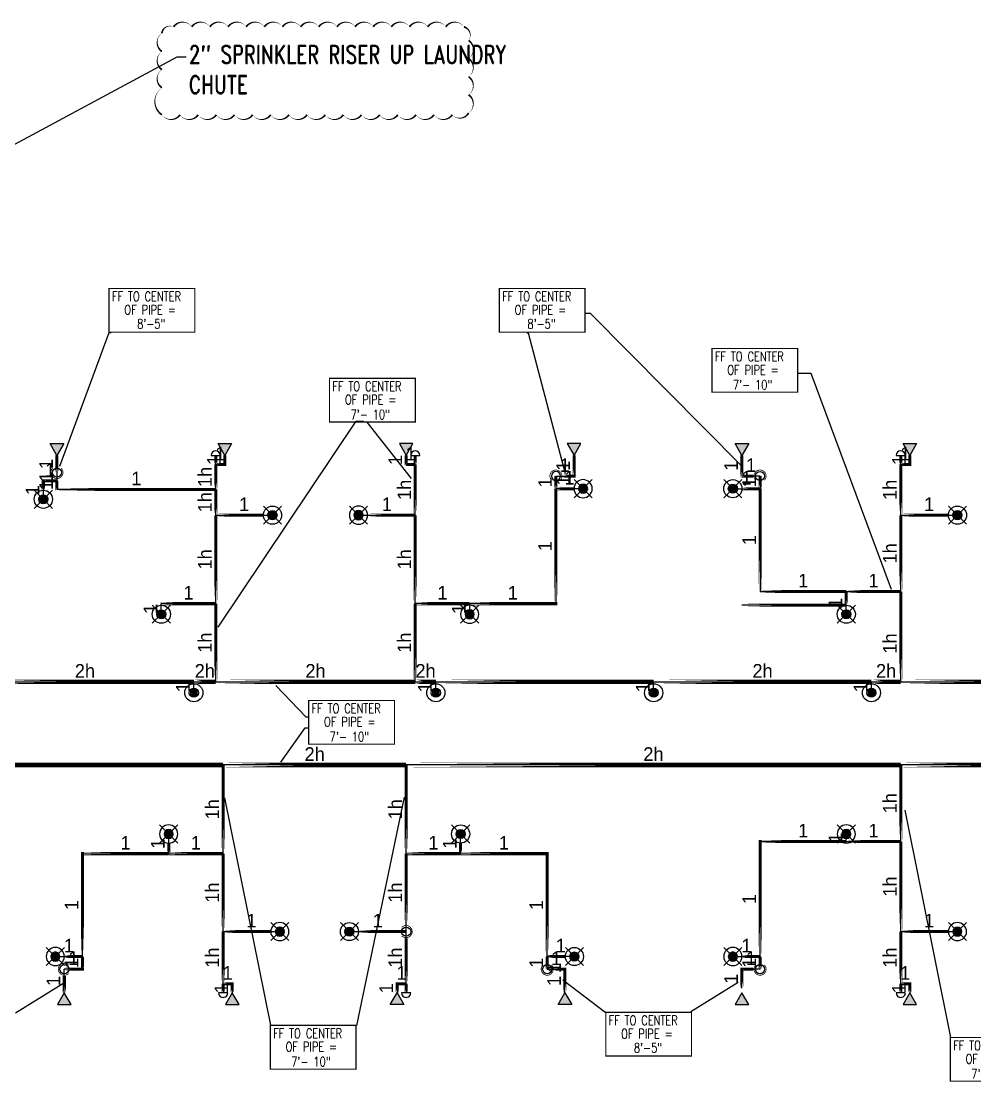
# Model space of a CAD drawing. Header units: inches. Extents: x -4476 to 3539, y -1861 to 3977.
# Drawn here: x -1654 to -1024, y 62 to 763 of the extents above; entities that cross this region are included whole.
import ezdxf
from ezdxf.enums import TextEntityAlignment as Align

# ---------------------------------------------------------------- set-up
doc = ezdxf.new("R2010")
doc.units = ezdxf.units.IN
doc.header["$MEASUREMENT"] = 0
for name, color, linetype in [('Coordination', 1, 'Continuous'), ('details', 7, 'Continuous'), ('headdn', 1, 'Continuous'), ('PIPEBL', 1, 'Continuous'), ('pipemn', 1, 'Continuous'), ('PIPESPC', 1, 'Continuous'), ('REVISION', 7, 'Continuous'), ('spk-cap', 1, 'Continuous'), ('spk-piperise', 1, 'Continuous'), ('TIDYPIPE', 1, 'Continuous')]:
    doc.layers.add(name, color=color, linetype=linetype)
doc.styles.add('PDA1', font='ROMAND', dxfattribs={"width": 0.755})
doc.styles.add('PIPE', font='PIPE.SHX')
doc.styles.add('ROMANS', font='ROMANS', dxfattribs={"height": 0.25})
doc.dimstyles.get("Standard").update_dxf_attribs({"dimtxt": 0.18, "dimasz": 0.18, "dimexe": 0.18, "dimexo": 0.0625, "dimgap": 0.09, "dimtad": 0, "dimtih": 1, "dimtoh": 1, "dimdec": 4, "dimzin": 0, "dimdsep": 46, "dimtxsty": 'Standard', "dimcen": 0.09, "dimadec": 0, "dimazin": 0, "dimtfac": 1, "dimtdec": 4, "dimtofl": 0, "dimtmove": 0, "dimatfit": 3, "dimfxl": 1, "dimtolj": 1, "dimtzin": 0, "dimarcsym": 0})
doc.dimstyles.new('STANDARD$7', dxfattribs={"dimtxt": 0.09375, "dimasz": 0.125, "dimexe": 0.125, "dimexo": 0.09375, "dimgap": 0.0625, "dimtad": 1, "dimdec": 6, "dimzin": 3, "dimdsep": 46, "dimlunit": 4, "dimtxsty": 'ROMANS', "dimcen": 0.09375, "dimadec": 0, "dimazin": 0, "dimtfac": 0.09375, "dimtdec": 0, "dimtofl": 0, "dimtmove": 0, "dimatfit": 3, "dimfxl": 1, "dimfrac": 2, "dimtolj": 1, "dimtzin": 3, "dimarcsym": 0})

# ---------------------------------------------------------------- blocks, each defined once
blk = doc.blocks.new('side2')
for p, q in [((0, 0), (7.79, 4.5)), ((7.79, -4.5), (0, 0)), ((7.79, 4.5), (7.79, -4.5))]:
    blk.add_line(p, q)
blk.add_solid([(7.79, -4.5), (0, 0), (7.79, 4.5)])
blk = doc.blocks.new('dpend2')
for p, q in [((-6, -6), (6, 6)), ((6, -6), (-6, 6))]:
    blk.add_line(p, q)
for radius in [6, 3]:
    blk.add_circle((0, 0), radius)
for points in [[(0, 0), (-3, 0), (-2.08, 2.07)], [(0, 0), (-3, 0), (-2.08, -2.07)], [(0, 0), (0, 3), (-2.12, 2.14)], [(0, 0), (0, -3), (-2.12, -2.14)], [(0, 0), (0, 3), (2.12, 2.14)], [(0, 0), (3, 0), (2.08, 2.07)], [(0, 0), (3, 0), (2.08, -2.07)], [(0, 0), (0, -3), (2.12, -2.14)]]:
    blk.add_solid(points)
blk = doc.blocks.new('dpend1')
for radius in [6, 3]:
    blk.add_circle((0, 0), radius)
for points in [[(0.01, 2.97), (-2.53, -1.59), (-2.62, 1.36)], [(0.01, 2.97), (-2.49, -1.59), (2.52, -1.59)], [(2.52, -1.59), (0.01, 2.97), (2.6, 1.47)], [(2.52, -1.59), (-2.53, -1.59), (0.01, -2.98)]]:
    blk.add_solid(points)
blk = doc.blocks.new('rise')
blk.add_circle((0, 0), 3)
blk = doc.blocks.new('PIPESPC')
at = {"layer": 'PIPESPC', "style": 'PIPE', "width": 0.9}
blk.add_attdef('SIZE', text='', height=9, dxfattribs=at).set_placement((0, 4.02), align=Align.CENTER)
at = {"layer": 'PIPESPC', "style": 'PIPE', "flags": 1}
blk.add_attdef('SCHED', (25.3, 3.89), '', height=9, dxfattribs=at)
blk = doc.blocks.new('CAP')
blk.add_line((0, 3), (0, -3))
blk.add_arc((0, 0), 3, 270, 90)
blk = doc.blocks.new('vvvvbbbbbbbb')
at = {"layer": 'Coordination', "const_width": 0.75}
blk.add_lwpolyline([(2834.89, 1670.01), (2834.89, 1641.14), (2891.57, 1641.14), (2891.57, 1670.01), (2834.89, 1670.01)], dxfattribs=at)
at = {"layer": 'Coordination', "style": 'PDA1', "width": 0.755}
for s, p in [('FF TO CENTER', (2836.77, 1661.59)), ('OF PIPE = ', (2845.03, 1652.74)), ('7\'- 10"', (2848.77, 1642.88))]:
    blk.add_text(s, height=6.3, dxfattribs=at).set_placement(p)
blk = doc.blocks.new('TIDYRUN')
at = {"const_width": 0.5}
blk.add_lwpolyline([(-2.83, 2.83, -2.414214), (-2.83, -2.83, -1.737895)], format="xyb", dxfattribs=at)

msp = doc.modelspace()

# ---------------------------------------------------------------- linework, layer by layer
at = {"layer": 'Coordination', "const_width": 0.75}
for points in [[(-1596.07, 586.03), (-1596.07, 557.16), (-1539.4, 557.16), (-1539.4, 586.03), (-1596.07, 586.03)], [(-1338.02, 586.03), (-1338.02, 557.16), (-1281.35, 557.16), (-1281.35, 586.03), (-1338.02, 586.03)], [(-1267.65, 107.43), (-1267.65, 78.56), (-1210.98, 78.56), (-1210.98, 107.43), (-1267.65, 107.43)]]:
    msp.add_lwpolyline(points, dxfattribs=at)
at = {"layer": 'PIPEBL'}
for p, q in [((-1630.51, 475.64), (-1630.51, 464.31)), ((-1525.51, 469.64), (-1525.51, 475.64)), ((-1519.51, 469.64), (-1519.51, 475.64)), ((-1399.63, 469.64), (-1399.63, 475.64)), ((-1393.63, 469.64), (-1393.63, 475.64)), ((-1288.63, 475.64), (-1288.63, 462)), ((-1177.63, 475.64), (-1177.63, 462)), ((-1072.63, 469.64), (-1072.63, 475.64)), ((-1066.63, 469.64), (-1066.63, 475.64)), ((-1630.51, 464.31), (-1630.51, 458.85)), ((-1525.51, 453.18), (-1525.51, 469.64)), ((-1525.51, 469.64), (-1519.51, 469.64)), ((-1399.63, 469.64), (-1393.63, 469.64)), ((-1393.63, 436.14), (-1393.63, 469.64)), ((-1072.63, 436.14), (-1072.63, 469.64)), ((-1072.63, 469.64), (-1066.63, 469.64)), ((-1639.51, 446.64), (-1639.51, 458.85)), ((-1639.51, 458.85), (-1630.51, 458.85)), ((-1630.51, 458.85), (-1630.51, 453.18)), ((-1300.62, 462), (-1288.63, 462)), ((-1300.62, 462), (-1300.62, 453.64)), ((-1165.63, 462), (-1177.63, 462)), ((-1165.63, 462), (-1165.63, 453.64)), ((-1525.51, 453.18), (-1630.51, 453.18)), ((-1525.51, 436.14), (-1525.51, 453.18)), ((-1300.62, 453.64), (-1300.62, 377.64)), ((-1282.62, 453.64), (-1300.62, 453.64)), ((-1183.63, 453.64), (-1165.63, 453.64)), ((-1165.63, 453.64), (-1165.63, 385.64)), ((-1525.51, 436.14), (-1488.01, 436.14)), ((-1525.51, 377.64), (-1525.51, 436.14)), ((-1431.13, 436.14), (-1393.63, 436.14)), ((-1393.63, 377.64), (-1393.63, 436.14)), ((-1072.63, 436.14), (-1035.13, 436.14)), ((-1072.63, 385.64), (-1072.63, 436.14)), ((-1165.63, 385.64), (-1108.63, 385.64)), ((-1108.63, 385.64), (-1072.63, 385.64)), ((-1108.63, 370.64), (-1108.63, 385.64)), ((-1072.63, 326), (-1072.63, 385.64)), ((-1561.51, 377.64), (-1525.51, 377.64)), ((-1561.51, 370.64), (-1561.51, 377.64)), ((-1525.51, 326), (-1525.51, 377.64)), ((-1393.63, 326), (-1393.63, 377.64)), ((-1393.63, 377.64), (-1357.63, 377.64)), ((-1357.63, 370.64), (-1357.63, 377.64)), ((-1357.63, 377.64), (-1300.62, 377.64)), ((-1108.63, 376.64), (-1177.63, 376.64)), ((-1540, 318.74), (-1540, 326)), ((-1380, 318.74), (-1380, 326)), ((-1236, 318.74), (-1236, 326)), ((-1092, 318.74), (-1092, 326)), ((-1520.63, 212.36), (-1520.63, 271)), ((-1399.63, 212.36), (-1399.63, 271)), ((-1072.63, 220.36), (-1072.63, 271)), ((-1556.63, 212.36), (-1556.63, 225.36)), ((-1363.63, 212.36), (-1363.63, 225.36)), ((-1108.63, 220.36), (-1108.63, 225.36)), ((-1165.63, 220.36), (-1108.63, 220.36)), ((-1165.63, 144.36), (-1165.63, 220.36)), ((-1108.63, 220.36), (-1072.63, 220.36)), ((-1072.63, 160.86), (-1072.63, 220.36)), ((-1613.62, 212.36), (-1556.63, 212.36)), ((-1613.62, 144.36), (-1613.62, 212.36)), ((-1556.63, 212.36), (-1520.63, 212.36)), ((-1520.63, 160.86), (-1520.63, 212.36)), ((-1399.63, 160.86), (-1399.63, 212.36)), ((-1399.63, 212.36), (-1363.63, 212.36)), ((-1363.63, 212.36), (-1306.38, 212.36)), ((-1306.38, 144.36), (-1306.38, 212.36)), ((-1520.63, 126.36), (-1520.63, 160.86)), ((-1520.63, 160.86), (-1483.13, 160.86)), ((-1437.13, 160.86), (-1399.63, 160.86)), ((-1399.63, 126.36), (-1399.63, 160.86)), ((-1072.63, 126.36), (-1072.63, 160.86)), ((-1072.63, 160.86), (-1035.13, 160.86)), ((-1631.62, 144.36), (-1613.62, 144.36)), ((-1613.62, 136), (-1613.62, 144.36)), ((-1306.38, 136), (-1306.38, 144.36)), ((-1288.38, 144.36), (-1306.38, 144.36)), ((-1183.63, 144.36), (-1165.63, 144.36)), ((-1165.63, 136), (-1165.63, 144.36)), ((-1625.63, 120.36), (-1625.63, 136)), ((-1613.62, 136), (-1625.63, 136)), ((-1306.38, 136), (-1294.63, 136)), ((-1294.63, 120.36), (-1294.63, 136)), ((-1177.63, 123.36), (-1177.63, 136)), ((-1165.63, 136), (-1177.63, 136)), ((-1520.63, 126.36), (-1514.63, 126.36)), ((-1520.63, 126.36), (-1520.63, 120.36)), ((-1514.63, 126.36), (-1514.63, 120.36)), ((-1405.63, 126.36), (-1399.63, 126.36)), ((-1405.63, 126.36), (-1405.63, 120.36)), ((-1399.63, 126.36), (-1399.63, 120.36)), ((-1072.63, 126.36), (-1066.63, 126.36)), ((-1072.63, 126.36), (-1072.63, 120.36)), ((-1066.63, 126.36), (-1066.63, 120.36))]:
    msp.add_line(p, q, dxfattribs=at)
at = {"layer": 'pipemn'}
for p, q in [((-1684, 326), (-1540, 326)), ((-1540, 326), (-1525.51, 326)), ((-1525.51, 326), (-1393.63, 326)), ((-1393.63, 326), (-1380, 326)), ((-1380, 326), (-1236, 326)), ((-1236, 326), (-1092, 326)), ((-1092, 326), (-1072.63, 326)), ((-1072.63, 326), (-940.74, 326)), ((-1520.63, 271), (-1847.63, 271)), ((-1399.63, 271), (-1520.63, 271)), ((-1072.63, 271), (-1399.63, 271)), ((-951.63, 271), (-1072.63, 271))]:
    msp.add_line(p, q, dxfattribs=at)
at = {"layer": 'REVISION', "color": 1}
msp.add_lwpolyline([(-1561.14, 700.83, 0, 1.2, 0.520567), (-1549.14, 700.83, 0, 1.2, 0.520567), (-1537.14, 700.83, 0, 1.2, 0.520567), (-1525.14, 700.83, 0, 1.2, 0.520567), (-1513.14, 700.83, 0, 1.2, 0.520567), (-1501.14, 700.83, 0, 1.2, 0.520567), (-1489.14, 700.83, 0, 1.2, 0.520567), (-1477.14, 700.83, 0, 1.2, 0.520567), (-1465.14, 700.83, 0, 1.2, 0.520567), (-1453.14, 700.83, 0, 1.2, 0.520567), (-1441.14, 700.83, 0, 1.2, 0.520567), (-1429.14, 700.83, 0, 1.2, 0.520567), (-1417.14, 700.83, 0, 1.2, 0.520567), (-1405.14, 700.83, 0, 1.2, 0.520567), (-1393.14, 700.83, 0, 1.2, 0.520567), (-1381.14, 700.83, 0, 1.2, 0.520567), (-1369.14, 700.83, 0, 1.2, 0.520567), (-1358.35, 702.04, 0, 1.2, 0.520567), (-1358.35, 714.04, 0, 1.2, 0.520567), (-1358.35, 726.04, 0, 1.2, 0.520567), (-1358.35, 738.04, 0, 1.2, 0.520567), (-1358.35, 750.04, 0, 1.2, 0.520567), (-1361.42, 758.97, 0, 1.2, 0.520567), (-1373.42, 758.97, 0, 1.2, 0.520567), (-1385.42, 758.97, 0, 1.2, 0.520567), (-1397.42, 758.97, 0, 1.2, 0.520567), (-1409.42, 758.97, 0, 1.2, 0.520567), (-1421.42, 758.97, 0, 1.2, 0.520567), (-1433.42, 758.97, 0, 1.2, 0.520567), (-1445.42, 758.97, 0, 1.2, 0.520567), (-1457.42, 758.97, 0, 1.2, 0.520567), (-1469.42, 758.97, 0, 1.2, 0.520567), (-1481.42, 758.97, 0, 1.2, 0.520567), (-1493.42, 758.97, 0, 1.2, 0.520567), (-1505.42, 758.97, 0, 1.2, 0.520567), (-1517.42, 758.97, 0, 1.2, 0.520567), (-1529.42, 758.97, 0, 1.2, 0.520567), (-1541.42, 758.97, 0, 1.2, 0.520567), (-1553.42, 758.97, 0, 1.2, 0.520567), (-1561.14, 754.68, 0, 1.2, 0.520567), (-1561.14, 742.68, 0, 1.2, 0.520567), (-1561.14, 730.68, 0, 1.2, 0.520567), (-1561.14, 718.68, 0, 1.2, 0.520567)], format="xyseb", close=True, dxfattribs=at)
at = {"layer": 'TIDYPIPE'}
for points, const_width in [([(-1630.51, 464.31), (-1630.51, 475.64)], 2), ([(-1525.51, 469.64), (-1525.51, 475.64)], 2), ([(-1525.51, 453.18), (-1525.51, 469.64)], 2), ([(-1525.51, 469.64), (-1518.51, 469.64)], 2), ([(-1519.51, 468.64), (-1519.51, 475.64)], 2), ([(-1400.63, 469.64), (-1393.63, 469.64)], 2), ([(-1399.63, 468.64), (-1399.63, 475.64)], 2), ([(-1393.63, 469.64), (-1393.63, 475.64)], 2), ([(-1393.63, 436.14), (-1393.63, 469.64)], 2), ([(-1288.63, 461), (-1288.63, 475.64)], 2), ([(-1177.63, 461), (-1177.63, 475.64)], 2), ([(-1072.63, 469.64), (-1072.63, 475.64)], 2), ([(-1072.63, 436.14), (-1072.63, 469.64)], 2), ([(-1072.63, 469.64), (-1065.63, 469.64)], 2), ([(-1066.63, 468.64), (-1066.63, 475.64)], 2), ([(-1300.62, 453.64), (-1300.62, 462)], 2), ([(-1296.12, 462), (-1287.63, 462)], 2), ([(-1178.63, 462), (-1170.13, 462)], 2), ([(-1165.63, 453.64), (-1165.63, 462)], 2), ([(-1640.51, 458.85), (-1630.51, 458.85)], 2), ([(-1639.51, 452.64), (-1639.51, 459.85)], 2), ([(-1630.51, 452.18), (-1630.51, 458.85)], 2), ([(-1631.51, 453.18), (-1525.51, 453.18)], 2), ([(-1525.51, 436.14), (-1525.51, 453.18)], 2), ([(-1300.62, 376.64), (-1300.62, 453.64)], 2), ([(-1300.62, 453.64), (-1288.63, 453.64)], 2), ([(-1177.63, 453.64), (-1165.63, 453.64)], 2), ([(-1165.63, 384.64), (-1165.63, 453.64)], 2), ([(-1525.51, 377.64), (-1525.51, 436.14)], 2), ([(-1525.51, 436.14), (-1494.01, 436.14)], 2), ([(-1425.13, 436.14), (-1393.63, 436.14)], 2), ([(-1393.63, 377.64), (-1393.63, 436.14)], 2), ([(-1072.63, 385.64), (-1072.63, 436.14)], 2), ([(-1072.63, 436.14), (-1041.13, 436.14)], 2), ([(-1166.63, 385.64), (-1108.63, 385.64)], 2), ([(-1108.63, 376.64), (-1108.63, 385.64)], 2), ([(-1108.63, 385.64), (-1072.63, 385.64)], 2), ([(-1072.63, 326), (-1072.63, 385.64)], 2), ([(-1562.51, 377.64), (-1525.51, 377.64)], 2), ([(-1525.51, 326), (-1525.51, 377.64)], 2), ([(-1393.63, 326), (-1393.63, 377.64)], 2), ([(-1393.63, 377.64), (-1357.63, 377.64)], 2), ([(-1357.63, 377.64), (-1299.62, 377.64)], 2), ([(-1177.63, 376.64), (-1108.63, 376.64)], 2), ([(-1684, 326), (-1540, 326)], 3), ([(-1540, 326), (-1525.51, 326)], 3), ([(-1525.51, 326), (-1393.63, 326)], 3), ([(-1393.63, 326), (-1380, 326)], 3), ([(-1380, 326), (-1236, 326)], 3), ([(-1236, 326), (-1092, 326)], 3), ([(-1092, 326), (-1072.63, 326)], 3), ([(-1072.63, 326), (-940.74, 326)], 3), ([(-1847.63, 271), (-1520.63, 271)], 3), ([(-1520.63, 271), (-1399.63, 271)], 3), ([(-1520.63, 212.36), (-1520.63, 271)], 2), ([(-1399.63, 271), (-1072.63, 271)], 3), ([(-1399.63, 212.36), (-1399.63, 271)], 2), ([(-1072.63, 271), (-951.63, 271)], 3), ([(-1072.63, 220.36), (-1072.63, 271)], 2), ([(-1556.63, 212.36), (-1556.63, 219.36)], 2), ([(-1363.63, 212.36), (-1363.63, 219.36)], 2), ([(-1166.63, 220.36), (-1108.63, 220.36)], 2), ([(-1165.63, 144.36), (-1165.63, 221.36)], 2), ([(-1108.63, 220.36), (-1072.63, 220.36)], 2), ([(-1072.63, 160.86), (-1072.63, 220.36)], 2), ([(-1614.62, 212.36), (-1556.63, 212.36)], 2), ([(-1613.62, 144.36), (-1613.62, 213.36)], 2), ([(-1556.63, 212.36), (-1520.63, 212.36)], 2), ([(-1520.63, 160.86), (-1520.63, 212.36)], 2), ([(-1399.63, 165.36), (-1399.63, 212.36)], 2), ([(-1399.63, 212.36), (-1363.63, 212.36)], 2), ([(-1363.63, 212.36), (-1305.38, 212.36)], 2), ([(-1306.38, 144.36), (-1306.38, 213.36)], 2), ([(-1520.63, 126.36), (-1520.63, 160.86)], 2), ([(-1520.63, 160.86), (-1489.13, 160.86)], 2), ([(-1431.13, 160.86), (-1399.63, 160.86)], 2), ([(-1072.63, 126.36), (-1072.63, 160.86)], 2), ([(-1072.63, 160.86), (-1041.13, 160.86)], 2), ([(-1399.63, 126.36), (-1399.63, 156.36)], 2), ([(-1625.63, 144.36), (-1613.62, 144.36)], 2), ([(-1613.62, 135), (-1613.62, 144.36)], 2), ([(-1306.38, 136), (-1306.38, 144.36)], 2), ([(-1306.38, 144.36), (-1294.38, 144.36)], 2), ([(-1177.63, 144.36), (-1165.63, 144.36)], 2), ([(-1165.63, 136), (-1165.63, 144.36)], 2), ([(-1625.63, 136), (-1612.62, 136)], 2), ([(-1301.88, 136), (-1293.63, 136)], 2), ([(-1294.63, 120.36), (-1294.63, 137)], 2), ([(-1178.63, 136), (-1170.13, 136)], 2), ([(-1177.63, 123.36), (-1177.63, 137)], 2), ([(-1625.63, 120.36), (-1625.63, 131.5)], 2), ([(-1520.63, 120.36), (-1520.63, 126.36)], 2), ([(-1520.63, 126.36), (-1513.63, 126.36)], 2), ([(-1514.63, 120.36), (-1514.63, 127.36)], 2), ([(-1406.63, 126.36), (-1399.63, 126.36)], 2), ([(-1405.63, 120.36), (-1405.63, 127.36)], 2), ([(-1399.63, 120.36), (-1399.63, 126.36)], 2), ([(-1072.63, 120.36), (-1072.63, 126.36)], 2), ([(-1072.63, 126.36), (-1065.63, 126.36)], 2), ([(-1066.63, 120.36), (-1066.63, 127.36)], 2)]:
    msp.add_lwpolyline(points, close=True, dxfattribs=dict(at, const_width=const_width))

# ---------------------------------------------------------------- block references
at = {"layer": 'headdn'}
for name, p, rotation in [('side2', (-1630.51, 475.64), 90), ('side2', (-1519.51, 475.64), 90), ('side2', (-1177.63, 475.64), 90), ('side2', (-1066.63, 475.64), 90), ('dpend2', (-1363.63, 225.36), 180), ('dpend2', (-1437.13, 160.86), 180), ('dpend2', (-1288.38, 144.36), 180), ('side2', (-1405.63, 120.36), 270), ('side2', (-1294.63, 120.36), 270)]:
    msp.add_blockref(name, p, dxfattribs=dict(at, rotation=rotation))
at = {"layer": 'headdn', "extrusion": (0, 0, -1), "zscale": -1}
for name, p, rotation in [('side2', (1399.63, 475.64), 90), ('side2', (1288.63, 475.64), 90), ('dpend2', (1556.63, 225.36), 180), ('dpend2', (1108.63, 225.36), 180), ('dpend2', (1483.13, 160.86), 180), ('dpend2', (1035.13, 160.86), 180), ('dpend2', (1631.62, 144.36), 180), ('dpend2', (1183.63, 144.36), 180), ('side2', (1625.63, 120.36), 270), ('side2', (1514.63, 120.36), 270), ('side2', (1177.63, 120.36), 270), ('side2', (1066.63, 120.36), 270)]:
    msp.add_blockref(name, p, dxfattribs=dict(at, rotation=rotation))
for p in [(1282.62, 453.64), (1431.13, 436.14), (1357.63, 370.64)]:
    msp.add_blockref('dpend2', p, dxfattribs=at)
at = {"layer": 'headdn'}
for name, p in [('dpend2', (-1183.63, 453.64)), ('dpend2', (-1639.51, 446.64)), ('dpend2', (-1488.01, 436.14)), ('dpend2', (-1035.13, 436.14)), ('dpend2', (-1561.51, 370.64)), ('dpend2', (-1108.63, 370.64)), ('dpend1', (-1540, 318.74)), ('dpend1', (-1380, 318.74)), ('dpend1', (-1236, 318.74)), ('dpend1', (-1092, 318.74))]:
    msp.add_blockref(name, p, dxfattribs=at)
at = {"layer": 'PIPESPC'}
for p in [(-4032.34, -1123.74), (-4285.16, -1143.39), (-4298.95, -1356.33), (-4324.36, -1571.18), (-3874.75, -1579.22)]:
    msp.add_blockref('vvvvbbbbbbbb', p, dxfattribs=at)
ref = msp.add_blockref('PIPESPC', (-1522.51, 469.64), dxfattribs=at)
ref.add_attrib('SIZE', '1', dxfattribs={"color": 0, "height": 9, "style": 'PIPE'}).set_placement((-1522.51, 469.64), align=Align.BOTTOM_CENTER)
ref = msp.add_blockref('PIPESPC', (-1396.63, 469.64), dxfattribs=at)
ref.add_attrib('SIZE', '1', dxfattribs={"color": 0, "height": 9, "style": 'PIPE'}).set_placement((-1396.63, 469.64), align=Align.BOTTOM_CENTER)
ref = msp.add_blockref('PIPESPC', (-1069.63, 469.64), dxfattribs=at)
ref.add_attrib('SIZE', '1', dxfattribs={"color": 0, "height": 9, "style": 'PIPE'}).set_placement((-1069.63, 469.64), align=Align.BOTTOM_CENTER)
ref = msp.add_blockref('PIPESPC', (-1630.51, 469.97), dxfattribs=dict(at, rotation=90))
ref.add_attrib('SIZE', '1', dxfattribs={"color": 0, "height": 9, "rotation": 90, "style": 'PIPE'}).set_placement((-1630.51, 469.97), align=Align.BOTTOM_CENTER)
ref = msp.add_blockref('PIPESPC', (-1635.01, 458.85), dxfattribs=at)
ref.add_attrib('SIZE', '1', dxfattribs={"color": 0, "height": 9, "style": 'PIPE'}).set_placement((-1635.01, 458.85), align=Align.BOTTOM_CENTER)
ref = msp.add_blockref('PIPESPC', (-1519.51, 472.64), dxfattribs=dict(at, rotation=90))
ref.add_attrib('SIZE', '1', dxfattribs={"color": 0, "height": 9, "rotation": 90, "style": 'PIPE'}).set_placement((-1519.51, 472.64), align=Align.BOTTOM_CENTER)
ref = msp.add_blockref('PIPESPC', (-1399.63, 472.64), dxfattribs=dict(at, rotation=90))
ref.add_attrib('SIZE', '1', dxfattribs={"color": 0, "height": 9, "rotation": 90, "style": 'PIPE'}).set_placement((-1399.63, 472.64), align=Align.BOTTOM_CENTER)
ref = msp.add_blockref('PIPESPC', (-1288.63, 468.82), dxfattribs=dict(at, rotation=90))
ref.add_attrib('SIZE', '1', dxfattribs={"color": 0, "height": 9, "rotation": 90, "style": 'PIPE'}).set_placement((-1288.63, 468.82), align=Align.BOTTOM_CENTER)
ref = msp.add_blockref('PIPESPC', (-1294.63, 462), dxfattribs=at)
ref.add_attrib('SIZE', '1', dxfattribs={"color": 0, "height": 9, "style": 'PIPE'}).set_placement((-1294.63, 462), align=Align.BOTTOM_CENTER)
ref = msp.add_blockref('PIPESPC', (-1177.63, 468.82), dxfattribs=dict(at, rotation=90))
ref.add_attrib('SIZE', '1', dxfattribs={"color": 0, "height": 9, "rotation": 90, "style": 'PIPE'}).set_placement((-1177.63, 468.82), align=Align.BOTTOM_CENTER)
ref = msp.add_blockref('PIPESPC', (-1171.63, 462), dxfattribs=at)
ref.add_attrib('SIZE', '1', dxfattribs={"color": 0, "height": 9, "style": 'PIPE'}).set_placement((-1171.63, 462), align=Align.BOTTOM_CENTER)
ref = msp.add_blockref('PIPESPC', (-1066.63, 472.64), dxfattribs=dict(at, rotation=90))
ref.add_attrib('SIZE', '1', dxfattribs={"color": 0, "height": 9, "rotation": 90, "style": 'PIPE'}).set_placement((-1066.63, 472.64), align=Align.BOTTOM_CENTER)
ref = msp.add_blockref('PIPESPC', (-1630.51, 461.58), dxfattribs=dict(at, rotation=90))
ref.add_attrib('SIZE', '1', dxfattribs={"color": 0, "height": 9, "rotation": 90, "style": 'PIPE'}).set_placement((-1630.51, 461.58), align=Align.BOTTOM_CENTER)
ref = msp.add_blockref('PIPESPC', (-1578.01, 453.18), dxfattribs=at)
ref.add_attrib('SIZE', '1', dxfattribs={"color": 0, "height": 9, "style": 'PIPE'}).set_placement((-1578.01, 453.18), align=Align.BOTTOM_CENTER)
ref = msp.add_blockref('PIPESPC', (-1525.51, 461.41), dxfattribs=dict(at, rotation=90))
ref.add_attrib('SIZE', '1h', dxfattribs={"color": 0, "height": 9, "rotation": 90, "style": 'PIPE'}).set_placement((-1525.51, 461.41), align=Align.BOTTOM_CENTER)
ref = msp.add_blockref('PIPESPC', (-1291.62, 453.64), dxfattribs=at)
ref.add_attrib('SIZE', '1', dxfattribs={"color": 0, "height": 9, "style": 'PIPE'}).set_placement((-1291.62, 453.64), align=Align.BOTTOM_CENTER)
ref = msp.add_blockref('PIPESPC', (-1174.63, 453.64), dxfattribs=at)
ref.add_attrib('SIZE', '1', dxfattribs={"color": 0, "height": 9, "style": 'PIPE'}).set_placement((-1174.63, 453.64), align=Align.BOTTOM_CENTER)
ref = msp.add_blockref('PIPESPC', (-1630.51, 456.02), dxfattribs=dict(at, rotation=90))
ref.add_attrib('SIZE', '1', dxfattribs={"color": 0, "height": 9, "rotation": 90, "style": 'PIPE'}).set_placement((-1630.51, 456.02), align=Align.BOTTOM_CENTER)
ref = msp.add_blockref('PIPESPC', (-1393.63, 452.89), dxfattribs=dict(at, rotation=90))
ref.add_attrib('SIZE', '1h', dxfattribs={"color": 0, "height": 9, "rotation": 90, "style": 'PIPE'}).set_placement((-1393.63, 452.89), align=Align.BOTTOM_CENTER)
ref = msp.add_blockref('PIPESPC', (-1300.62, 457.82), dxfattribs=dict(at, rotation=90))
ref.add_attrib('SIZE', '1', dxfattribs={"color": 0, "height": 9, "rotation": 90, "style": 'PIPE'}).set_placement((-1300.62, 457.82), align=Align.BOTTOM_CENTER)
ref = msp.add_blockref('PIPESPC', (-1288.63, 459.14), dxfattribs=dict(at, rotation=90))
ref.add_attrib('SIZE', '1', dxfattribs={"color": 0, "height": 9, "rotation": 90, "style": 'PIPE'}).set_placement((-1288.63, 459.14), align=Align.BOTTOM_CENTER)
ref = msp.add_blockref('PIPESPC', (-1165.63, 457.82), dxfattribs=dict(at, rotation=90))
ref.add_attrib('SIZE', '1', dxfattribs={"color": 0, "height": 9, "rotation": 90, "style": 'PIPE'}).set_placement((-1165.63, 457.82), align=Align.BOTTOM_CENTER)
ref = msp.add_blockref('PIPESPC', (-1072.63, 452.89), dxfattribs=dict(at, rotation=90))
ref.add_attrib('SIZE', '1h', dxfattribs={"color": 0, "height": 9, "rotation": 90, "style": 'PIPE'}).set_placement((-1072.63, 452.89), align=Align.BOTTOM_CENTER)
ref = msp.add_blockref('PIPESPC', (-1639.51, 452.74), dxfattribs=dict(at, rotation=90))
ref.add_attrib('SIZE', '1', dxfattribs={"color": 0, "height": 9, "rotation": 90, "style": 'PIPE'}).set_placement((-1639.51, 452.74), align=Align.BOTTOM_CENTER)
ref = msp.add_blockref('PIPESPC', (-1525.51, 444.66), dxfattribs=dict(at, rotation=90))
ref.add_attrib('SIZE', '1h', dxfattribs={"color": 0, "height": 9, "rotation": 90, "style": 'PIPE'}).set_placement((-1525.51, 444.66), align=Align.BOTTOM_CENTER)
ref = msp.add_blockref('PIPESPC', (-1506.76, 436.14), dxfattribs=at)
ref.add_attrib('SIZE', '1', dxfattribs={"color": 0, "height": 9, "style": 'PIPE'}).set_placement((-1506.76, 436.14), align=Align.BOTTOM_CENTER)
ref = msp.add_blockref('PIPESPC', (-1412.38, 436.14), dxfattribs=at)
ref.add_attrib('SIZE', '1', dxfattribs={"color": 0, "height": 9, "style": 'PIPE'}).set_placement((-1412.38, 436.14), align=Align.BOTTOM_CENTER)
ref = msp.add_blockref('PIPESPC', (-1053.88, 436.14), dxfattribs=at)
ref.add_attrib('SIZE', '1', dxfattribs={"color": 0, "height": 9, "style": 'PIPE'}).set_placement((-1053.88, 436.14), align=Align.BOTTOM_CENTER)
ref = msp.add_blockref('PIPESPC', (-1165.63, 419.64), dxfattribs=dict(at, rotation=90))
ref.add_attrib('SIZE', '1', dxfattribs={"color": 0, "height": 9, "rotation": 90, "style": 'PIPE'}).set_placement((-1165.63, 419.64), align=Align.BOTTOM_CENTER)
ref = msp.add_blockref('PIPESPC', (-1300.62, 415.64), dxfattribs=dict(at, rotation=90.00000000000276))
ref.add_attrib('SIZE', '1', dxfattribs={"color": 0, "height": 9, "rotation": 90, "style": 'PIPE'}).set_placement((-1300.62, 415.64), align=Align.BOTTOM_CENTER)
ref = msp.add_blockref('PIPESPC', (-1072.63, 410.89), dxfattribs=dict(at, rotation=90))
ref.add_attrib('SIZE', '1h', dxfattribs={"color": 0, "height": 9, "rotation": 90, "style": 'PIPE'}).set_placement((-1072.63, 410.89), align=Align.BOTTOM_CENTER)
ref = msp.add_blockref('PIPESPC', (-1525.51, 406.89), dxfattribs=dict(at, rotation=90))
ref.add_attrib('SIZE', '1h', dxfattribs={"color": 0, "height": 9, "rotation": 90, "style": 'PIPE'}).set_placement((-1525.51, 406.89), align=Align.BOTTOM_CENTER)
ref = msp.add_blockref('PIPESPC', (-1393.63, 406.89), dxfattribs=dict(at, rotation=89.99999999999821))
ref.add_attrib('SIZE', '1h', dxfattribs={"color": 0, "height": 9, "rotation": 90, "style": 'PIPE'}).set_placement((-1393.63, 406.89), align=Align.BOTTOM_CENTER)
ref = msp.add_blockref('PIPESPC', (-1137.13, 385.64), dxfattribs=at)
ref.add_attrib('SIZE', '1', dxfattribs={"color": 0, "height": 9, "style": 'PIPE'}).set_placement((-1137.13, 385.64), align=Align.BOTTOM_CENTER)
ref = msp.add_blockref('PIPESPC', (-1090.63, 385.64), dxfattribs=at)
ref.add_attrib('SIZE', '1', dxfattribs={"color": 0, "height": 9, "style": 'PIPE'}).set_placement((-1090.63, 385.64), align=Align.BOTTOM_CENTER)
ref = msp.add_blockref('PIPESPC', (-1543.51, 377.64), dxfattribs=at)
ref.add_attrib('SIZE', '1', dxfattribs={"color": 0, "height": 9, "style": 'PIPE'}).set_placement((-1543.51, 377.64), align=Align.BOTTOM_CENTER)
ref = msp.add_blockref('PIPESPC', (-1375.63, 377.64), dxfattribs=at)
ref.add_attrib('SIZE', '1', dxfattribs={"color": 0, "height": 9, "style": 'PIPE'}).set_placement((-1375.63, 377.64), align=Align.BOTTOM_CENTER)
ref = msp.add_blockref('PIPESPC', (-1329.13, 377.64), dxfattribs=at)
ref.add_attrib('SIZE', '1', dxfattribs={"color": 0, "height": 9, "style": 'PIPE'}).set_placement((-1329.13, 377.64), align=Align.BOTTOM_CENTER)
ref = msp.add_blockref('PIPESPC', (-1108.63, 378.14), dxfattribs=dict(at, rotation=90))
ref.add_attrib('SIZE', '1', dxfattribs={"color": 0, "height": 9, "rotation": 90, "style": 'PIPE'}).set_placement((-1108.63, 378.14), align=Align.BOTTOM_CENTER)
ref = msp.add_blockref('PIPESPC', (-1561.51, 374.14), dxfattribs=dict(at, rotation=90))
ref.add_attrib('SIZE', '1', dxfattribs={"color": 0, "height": 9, "rotation": 90, "style": 'PIPE'}).set_placement((-1561.51, 374.14), align=Align.BOTTOM_CENTER)
ref = msp.add_blockref('PIPESPC', (-1357.63, 374.14), dxfattribs=dict(at, rotation=90))
ref.add_attrib('SIZE', '1', dxfattribs={"color": 0, "height": 9, "rotation": 90, "style": 'PIPE'}).set_placement((-1357.63, 374.14), align=Align.BOTTOM_CENTER)
ref = msp.add_blockref('PIPESPC', (-1525.51, 351.82), dxfattribs=dict(at, rotation=90))
ref.add_attrib('SIZE', '1h', dxfattribs={"color": 0, "height": 9, "rotation": 90, "style": 'PIPE'}).set_placement((-1525.51, 351.82), align=Align.BOTTOM_CENTER)
ref = msp.add_blockref('PIPESPC', (-1393.63, 351.82), dxfattribs=dict(at, rotation=90.00000000000203))
ref.add_attrib('SIZE', '1h', dxfattribs={"color": 0, "height": 9, "rotation": 90, "style": 'PIPE'}).set_placement((-1393.63, 351.82), align=Align.BOTTOM_CENTER)
ref = msp.add_blockref('PIPESPC', (-1072.63, 351.32), dxfattribs=dict(at, rotation=90))
ref.add_attrib('SIZE', '1h', dxfattribs={"color": 0, "height": 9, "rotation": 90, "style": 'PIPE'}).set_placement((-1072.63, 351.32), align=Align.BOTTOM_CENTER)
ref = msp.add_blockref('PIPESPC', (-1612, 326), dxfattribs=at)
ref.add_attrib('SIZE', '2h', dxfattribs={"color": 0, "height": 9, "style": 'PIPE'}).set_placement((-1612, 326), align=Align.BOTTOM_CENTER)
ref = msp.add_blockref('PIPESPC', (-1532.76, 326), dxfattribs=at)
ref.add_attrib('SIZE', '2h', dxfattribs={"color": 0, "height": 9, "style": 'PIPE'}).set_placement((-1532.76, 326), align=Align.BOTTOM_CENTER)
ref = msp.add_blockref('PIPESPC', (-1459.57, 326), dxfattribs=at)
ref.add_attrib('SIZE', '2h', dxfattribs={"color": 0, "height": 9, "style": 'PIPE'}).set_placement((-1459.57, 326), align=Align.BOTTOM_CENTER)
ref = msp.add_blockref('PIPESPC', (-1386.81, 326), dxfattribs=at)
ref.add_attrib('SIZE', '2h', dxfattribs={"color": 0, "height": 9, "style": 'PIPE'}).set_placement((-1386.81, 326), align=Align.BOTTOM_CENTER)
ref = msp.add_blockref('PIPESPC', (-1164, 326), dxfattribs=at)
ref.add_attrib('SIZE', '2h', dxfattribs={"color": 0, "height": 9, "style": 'PIPE'}).set_placement((-1164, 326), align=Align.BOTTOM_CENTER)
ref = msp.add_blockref('PIPESPC', (-1082.31, 326), dxfattribs=at)
ref.add_attrib('SIZE', '2h', dxfattribs={"color": 0, "height": 9, "style": 'PIPE'}).set_placement((-1082.31, 326), align=Align.BOTTOM_CENTER)
ref = msp.add_blockref('PIPESPC', (-1540, 322.37), dxfattribs=dict(at, rotation=90))
ref.add_attrib('SIZE', '1', dxfattribs={"color": 0, "height": 9, "rotation": 90, "style": 'PIPE'}).set_placement((-1540, 322.37), align=Align.BOTTOM_CENTER)
ref = msp.add_blockref('PIPESPC', (-1380, 322.37), dxfattribs=dict(at, rotation=90))
ref.add_attrib('SIZE', '1', dxfattribs={"color": 0, "height": 9, "rotation": 90, "style": 'PIPE'}).set_placement((-1380, 322.37), align=Align.BOTTOM_CENTER)
ref = msp.add_blockref('PIPESPC', (-1236, 322.37), dxfattribs=dict(at, rotation=90))
ref.add_attrib('SIZE', '1', dxfattribs={"color": 0, "height": 9, "rotation": 90, "style": 'PIPE'}).set_placement((-1236, 322.37), align=Align.BOTTOM_CENTER)
ref = msp.add_blockref('PIPESPC', (-1092, 322.37), dxfattribs=dict(at, rotation=90))
ref.add_attrib('SIZE', '1', dxfattribs={"color": 0, "height": 9, "rotation": 90, "style": 'PIPE'}).set_placement((-1092, 322.37), align=Align.BOTTOM_CENTER)
ref = msp.add_blockref('PIPESPC', (-1460.13, 271), dxfattribs=at)
ref.add_attrib('SIZE', '2h', dxfattribs={"color": 0, "height": 9, "style": 'PIPE'}).set_placement((-1460.13, 271), align=Align.BOTTOM_CENTER)
ref = msp.add_blockref('PIPESPC', (-1236.13, 271), dxfattribs=at)
ref.add_attrib('SIZE', '2h', dxfattribs={"color": 0, "height": 9, "style": 'PIPE'}).set_placement((-1236.13, 271), align=Align.BOTTOM_CENTER)
ref = msp.add_blockref('PIPESPC', (-1520.63, 241.68), dxfattribs=dict(at, rotation=90))
ref.add_attrib('SIZE', '1h', dxfattribs={"color": 0, "height": 9, "rotation": 90, "style": 'PIPE'}).set_placement((-1520.63, 241.68), align=Align.BOTTOM_CENTER)
ref = msp.add_blockref('PIPESPC', (-1399.63, 241.68), dxfattribs=dict(at, rotation=90))
ref.add_attrib('SIZE', '1h', dxfattribs={"color": 0, "height": 9, "rotation": 90, "style": 'PIPE'}).set_placement((-1399.63, 241.68), align=Align.BOTTOM_CENTER)
ref = msp.add_blockref('PIPESPC', (-1072.63, 245.68), dxfattribs=dict(at, rotation=90))
ref.add_attrib('SIZE', '1h', dxfattribs={"color": 0, "height": 9, "rotation": 90, "style": 'PIPE'}).set_placement((-1072.63, 245.68), align=Align.BOTTOM_CENTER)
ref = msp.add_blockref('PIPESPC', (-1137.13, 220.36), dxfattribs=at)
ref.add_attrib('SIZE', '1', dxfattribs={"color": 0, "height": 9, "style": 'PIPE'}).set_placement((-1137.13, 220.36), align=Align.BOTTOM_CENTER)
ref = msp.add_blockref('PIPESPC', (-1090.63, 220.36), dxfattribs=at)
ref.add_attrib('SIZE', '1', dxfattribs={"color": 0, "height": 9, "style": 'PIPE'}).set_placement((-1090.63, 220.36), align=Align.BOTTOM_CENTER)
ref = msp.add_blockref('PIPESPC', (-1108.63, 222.86), dxfattribs=dict(at, rotation=90))
ref.add_attrib('SIZE', '1', dxfattribs={"color": 0, "height": 9, "rotation": 90, "style": 'PIPE'}).set_placement((-1108.63, 222.86), align=Align.BOTTOM_CENTER)
ref = msp.add_blockref('PIPESPC', (-1585.13, 212.36), dxfattribs=at)
ref.add_attrib('SIZE', '1', dxfattribs={"color": 0, "height": 9, "style": 'PIPE'}).set_placement((-1585.13, 212.36), align=Align.BOTTOM_CENTER)
ref = msp.add_blockref('PIPESPC', (-1556.63, 218.86), dxfattribs=dict(at, rotation=90))
ref.add_attrib('SIZE', '1', dxfattribs={"color": 0, "height": 9, "rotation": 90, "style": 'PIPE'}).set_placement((-1556.63, 218.86), align=Align.BOTTOM_CENTER)
ref = msp.add_blockref('PIPESPC', (-1538.63, 212.36), dxfattribs=at)
ref.add_attrib('SIZE', '1', dxfattribs={"color": 0, "height": 9, "style": 'PIPE'}).set_placement((-1538.63, 212.36), align=Align.BOTTOM_CENTER)
ref = msp.add_blockref('PIPESPC', (-1381.63, 212.36), dxfattribs=at)
ref.add_attrib('SIZE', '1', dxfattribs={"color": 0, "height": 9, "style": 'PIPE'}).set_placement((-1381.63, 212.36), align=Align.BOTTOM_CENTER)
ref = msp.add_blockref('PIPESPC', (-1363.63, 218.86), dxfattribs=dict(at, rotation=90))
ref.add_attrib('SIZE', '1', dxfattribs={"color": 0, "height": 9, "rotation": 90, "style": 'PIPE'}).set_placement((-1363.63, 218.86), align=Align.BOTTOM_CENTER)
ref = msp.add_blockref('PIPESPC', (-1335, 212.36), dxfattribs=at)
ref.add_attrib('SIZE', '1', dxfattribs={"color": 0, "height": 9, "style": 'PIPE'}).set_placement((-1335, 212.36), align=Align.BOTTOM_CENTER)
ref = msp.add_blockref('PIPESPC', (-1072.63, 190.61), dxfattribs=dict(at, rotation=90))
ref.add_attrib('SIZE', '1h', dxfattribs={"color": 0, "height": 9, "rotation": 90, "style": 'PIPE'}).set_placement((-1072.63, 190.61), align=Align.BOTTOM_CENTER)
ref = msp.add_blockref('PIPESPC', (-1520.63, 186.61), dxfattribs=dict(at, rotation=90))
ref.add_attrib('SIZE', '1h', dxfattribs={"color": 0, "height": 9, "rotation": 90, "style": 'PIPE'}).set_placement((-1520.63, 186.61), align=Align.BOTTOM_CENTER)
ref = msp.add_blockref('PIPESPC', (-1399.63, 186.61), dxfattribs=dict(at, rotation=90))
ref.add_attrib('SIZE', '1h', dxfattribs={"color": 0, "height": 9, "rotation": 90, "style": 'PIPE'}).set_placement((-1399.63, 186.61), align=Align.BOTTOM_CENTER)
ref = msp.add_blockref('PIPESPC', (-1165.63, 182.36), dxfattribs=dict(at, rotation=90))
ref.add_attrib('SIZE', '1', dxfattribs={"color": 0, "height": 9, "rotation": 90, "style": 'PIPE'}).set_placement((-1165.63, 182.36), align=Align.BOTTOM_CENTER)
ref = msp.add_blockref('PIPESPC', (-1613.62, 178.36), dxfattribs=dict(at, rotation=90))
ref.add_attrib('SIZE', '1', dxfattribs={"color": 0, "height": 9, "rotation": 90, "style": 'PIPE'}).set_placement((-1613.62, 178.36), align=Align.BOTTOM_CENTER)
ref = msp.add_blockref('PIPESPC', (-1306.38, 178.36), dxfattribs=dict(at, rotation=90))
ref.add_attrib('SIZE', '1', dxfattribs={"color": 0, "height": 9, "rotation": 90, "style": 'PIPE'}).set_placement((-1306.38, 178.36), align=Align.BOTTOM_CENTER)
ref = msp.add_blockref('PIPESPC', (-1501.88, 160.86), dxfattribs=at)
ref.add_attrib('SIZE', '1', dxfattribs={"color": 0, "height": 9, "style": 'PIPE'}).set_placement((-1501.88, 160.86), align=Align.BOTTOM_CENTER)
ref = msp.add_blockref('PIPESPC', (-1418.38, 160.86), dxfattribs=at)
ref.add_attrib('SIZE', '1', dxfattribs={"color": 0, "height": 9, "style": 'PIPE'}).set_placement((-1418.38, 160.86), align=Align.BOTTOM_CENTER)
ref = msp.add_blockref('PIPESPC', (-1053.88, 160.86), dxfattribs=at)
ref.add_attrib('SIZE', '1', dxfattribs={"color": 0, "height": 9, "style": 'PIPE'}).set_placement((-1053.88, 160.86), align=Align.BOTTOM_CENTER)
ref = msp.add_blockref('PIPESPC', (-1622.62, 144.36), dxfattribs=at)
ref.add_attrib('SIZE', '1', dxfattribs={"color": 0, "height": 9, "style": 'PIPE'}).set_placement((-1622.62, 144.36), align=Align.BOTTOM_CENTER)
ref = msp.add_blockref('PIPESPC', (-1297.38, 144.36), dxfattribs=at)
ref.add_attrib('SIZE', '1', dxfattribs={"color": 0, "height": 9, "style": 'PIPE'}).set_placement((-1297.38, 144.36), align=Align.BOTTOM_CENTER)
ref = msp.add_blockref('PIPESPC', (-1174.63, 144.36), dxfattribs=at)
ref.add_attrib('SIZE', '1', dxfattribs={"color": 0, "height": 9, "style": 'PIPE'}).set_placement((-1174.63, 144.36), align=Align.BOTTOM_CENTER)
ref = msp.add_blockref('PIPESPC', (-1619.63, 136), dxfattribs=at)
ref.add_attrib('SIZE', '1', dxfattribs={"color": 0, "height": 9, "style": 'PIPE'}).set_placement((-1619.63, 136), align=Align.BOTTOM_CENTER)
ref = msp.add_blockref('PIPESPC', (-1520.63, 143.61), dxfattribs=dict(at, rotation=90))
ref.add_attrib('SIZE', '1h', dxfattribs={"color": 0, "height": 9, "rotation": 90, "style": 'PIPE'}).set_placement((-1520.63, 143.61), align=Align.BOTTOM_CENTER)
ref = msp.add_blockref('PIPESPC', (-1399.63, 143.61), dxfattribs=dict(at, rotation=90))
ref.add_attrib('SIZE', '1h', dxfattribs={"color": 0, "height": 9, "rotation": 90, "style": 'PIPE'}).set_placement((-1399.63, 143.61), align=Align.BOTTOM_CENTER)
ref = msp.add_blockref('PIPESPC', (-1300.5, 136), dxfattribs=at)
ref.add_attrib('SIZE', '1', dxfattribs={"color": 0, "height": 9, "style": 'PIPE'}).set_placement((-1300.5, 136), align=Align.BOTTOM_CENTER)
ref = msp.add_blockref('PIPESPC', (-1171.63, 136), dxfattribs=at)
ref.add_attrib('SIZE', '1', dxfattribs={"color": 0, "height": 9, "style": 'PIPE'}).set_placement((-1171.63, 136), align=Align.BOTTOM_CENTER)
ref = msp.add_blockref('PIPESPC', (-1072.63, 143.61), dxfattribs=dict(at, rotation=90))
ref.add_attrib('SIZE', '1h', dxfattribs={"color": 0, "height": 9, "rotation": 90, "style": 'PIPE'}).set_placement((-1072.63, 143.61), align=Align.BOTTOM_CENTER)
ref = msp.add_blockref('PIPESPC', (-1613.62, 140.18), dxfattribs=dict(at, rotation=90))
ref.add_attrib('SIZE', '1', dxfattribs={"color": 0, "height": 9, "rotation": 90, "style": 'PIPE'}).set_placement((-1613.62, 140.18), align=Align.BOTTOM_CENTER)
ref = msp.add_blockref('PIPESPC', (-1306.38, 140.18), dxfattribs=dict(at, rotation=90))
ref.add_attrib('SIZE', '1', dxfattribs={"color": 0, "height": 9, "rotation": 90, "style": 'PIPE'}).set_placement((-1306.38, 140.18), align=Align.BOTTOM_CENTER)
ref = msp.add_blockref('PIPESPC', (-1165.63, 140.18), dxfattribs=dict(at, rotation=90))
ref.add_attrib('SIZE', '1', dxfattribs={"color": 0, "height": 9, "rotation": 90, "style": 'PIPE'}).set_placement((-1165.63, 140.18), align=Align.BOTTOM_CENTER)
ref = msp.add_blockref('PIPESPC', (-1517.63, 126.36), dxfattribs=at)
ref.add_attrib('SIZE', '1', dxfattribs={"color": 0, "height": 9, "style": 'PIPE'}).set_placement((-1517.63, 126.36), align=Align.BOTTOM_CENTER)
ref = msp.add_blockref('PIPESPC', (-1402.63, 126.36), dxfattribs=at)
ref.add_attrib('SIZE', '1', dxfattribs={"color": 0, "height": 9, "style": 'PIPE'}).set_placement((-1402.63, 126.36), align=Align.BOTTOM_CENTER)
ref = msp.add_blockref('PIPESPC', (-1294.63, 136.86), dxfattribs=dict(at, rotation=90))
ref.add_attrib('SIZE', '1', dxfattribs={"color": 0, "height": 9, "rotation": 90, "style": 'PIPE'}).set_placement((-1294.63, 136.86), align=Align.BOTTOM_CENTER)
ref = msp.add_blockref('PIPESPC', (-1069.63, 126.36), dxfattribs=at)
ref.add_attrib('SIZE', '1', dxfattribs={"color": 0, "height": 9, "style": 'PIPE'}).set_placement((-1069.63, 126.36), align=Align.BOTTOM_CENTER)
ref = msp.add_blockref('PIPESPC', (-1625.63, 128.18), dxfattribs=dict(at, rotation=90))
ref.add_attrib('SIZE', '1', dxfattribs={"color": 0, "height": 9, "rotation": 90, "style": 'PIPE'}).set_placement((-1625.63, 128.18), align=Align.BOTTOM_CENTER)
ref = msp.add_blockref('PIPESPC', (-1294.63, 128.18), dxfattribs=dict(at, rotation=90))
ref.add_attrib('SIZE', '1', dxfattribs={"color": 0, "height": 9, "rotation": 90, "style": 'PIPE'}).set_placement((-1294.63, 128.18), align=Align.BOTTOM_CENTER)
ref = msp.add_blockref('PIPESPC', (-1177.63, 129.68), dxfattribs=dict(at, rotation=90))
ref.add_attrib('SIZE', '1', dxfattribs={"color": 0, "height": 9, "rotation": 90, "style": 'PIPE'}).set_placement((-1177.63, 129.68), align=Align.BOTTOM_CENTER)
ref = msp.add_blockref('PIPESPC', (-1514.63, 123.36), dxfattribs=dict(at, rotation=90))
ref.add_attrib('SIZE', '1', dxfattribs={"color": 0, "height": 9, "rotation": 90, "style": 'PIPE'}).set_placement((-1514.63, 123.36), align=Align.BOTTOM_CENTER)
ref = msp.add_blockref('PIPESPC', (-1405.63, 123.36), dxfattribs=dict(at, rotation=90))
ref.add_attrib('SIZE', '1', dxfattribs={"color": 0, "height": 9, "rotation": 90, "style": 'PIPE'}).set_placement((-1405.63, 123.36), align=Align.BOTTOM_CENTER)
ref = msp.add_blockref('PIPESPC', (-1066.63, 123.36), dxfattribs=dict(at, rotation=90))
ref.add_attrib('SIZE', '1', dxfattribs={"color": 0, "height": 9, "rotation": 90, "style": 'PIPE'}).set_placement((-1066.63, 123.36), align=Align.BOTTOM_CENTER)
at = {"layer": 'spk-cap'}
for p, rotation in [((-1525.51, 475.64), 90.00000000002773), ((-1393.63, 475.64), 90.00000000002773), ((-1072.63, 475.64), 90.00000000002773), ((-1520.63, 120.36), 270.0000000000834), ((-1399.63, 120.36), 270.0000000000834), ((-1072.63, 120.36), 270.0000000000834)]:
    msp.add_blockref('CAP', p, dxfattribs=dict(at, rotation=rotation))
at = {"layer": 'spk-piperise'}
for p, rotation in [((-1630.51, 464.31), 90.00000000002775), ((-1399.63, 160.86), 90.00000000008332), ((-1625.63, 136), 180.0000000000555), ((-1306.38, 136), 180.0000000000555), ((-1165.63, 136), 270.0000000000834)]:
    msp.add_blockref('rise', p, dxfattribs=dict(at, rotation=rotation))
at = {"layer": 'spk-piperise', "extrusion": (0, 0, -1), "zscale": -1, "rotation": 90}
msp.add_blockref('rise', (1300.62, 462), dxfattribs=at)
at = {"layer": 'spk-piperise'}
msp.add_blockref('rise', (-1165.63, 462), dxfattribs=at)
at = {"layer": 'TIDYPIPE'}
for p, rotation in [((-1630.51, 464.31), 270), ((-1300.62, 462), 90), ((-1165.63, 462), 89.9999999999751), ((-1625.63, 136), 180), ((-1306.38, 136), 270), ((-1165.63, 136), 270)]:
    msp.add_blockref('TIDYRUN', p, dxfattribs=dict(at, rotation=rotation))
msp.add_blockref('TIDYRUN', (-1399.63, 160.86), dxfattribs=at)

# ---------------------------------------------------------------- texts
at = {"layer": 'Coordination', "style": 'PDA1', "width": 0.755}
for s, p in [('FF TO CENTER', (-1594.19, 577.61)), ('FF TO CENTER', (-1336.14, 577.61)), ('OF PIPE = ', (-1585.94, 568.76)), ('OF PIPE = ', (-1327.89, 568.76)), ('8\'-5"', (-1577.51, 559.44)), ('8\'-5"', (-1319.46, 559.44)), ('FF TO CENTER', (-1265.77, 99.01)), ('OF PIPE = ', (-1257.51, 90.16)), ('8\'-5"', (-1249.09, 80.84))]:
    msp.add_text(s, height=6.3, dxfattribs=at).set_placement(p)
at = {"layer": 'details', "color": 1, "insert": (-1543.38, 714.71), "char_height": 12, "width": 232.7009, "attachment_point": 7, "style": 'PDA1'}
msp.add_mtext('2" SPRINKLER RISER UP LAUNDRY CHUTE ', dxfattribs=at)

# ---------------------------------------------------------------- leaders
at = {"layer": 'Coordination'}
for points in [[(-1177.67, 468.46), (-1277.75, 569.51), (-1281.18, 569.51)], [(-1628.64, 468.51), (-1596.03, 557.01), (-1594.76, 557.01)], [(-1294.17, 463.57), (-1318.63, 556.48), (-1319.85, 556.48)], [(-1078.82, 387.05), (-1131.95, 529.75), (-1140.53, 529.75)], [(-1523.84, 362.18), (-1432.69, 498.19), (-1427.86, 498.19)], [(-1396.14, 460.35), (-1425.4, 497.66), (-1427.09, 497.66)], [(-1485.78, 323.63), (-1465.95, 302.82), (-1464.21, 302.82)], [(-1482.44, 272.75), (-1466.44, 295.65), (-1464.35, 295.65)], [(-1519.63, 249.19), (-1489.3, 98.9)], [(-1400.99, 249.75), (-1432.53, 98.68)], [(-1070.02, 241.15), (-1039.68, 90.86)], [(-1626.53, 126.23), (-1657.94, 106.86)], [(-1296.04, 129.05), (-1267.43, 107.22)], [(-1180.06, 127.09), (-1211.47, 107.72)]]:
    msp.add_leader(points, dimstyle='Standard', dxfattribs=at)
at = {"layer": 'PIPESPC'}
msp.add_leader([(-1993.42, 501.52), (-1551.05, 739.16), (-1545.08, 739.16)], dimstyle='STANDARD$7', dxfattribs=at)

doc.saveas('drawing.dxf')
